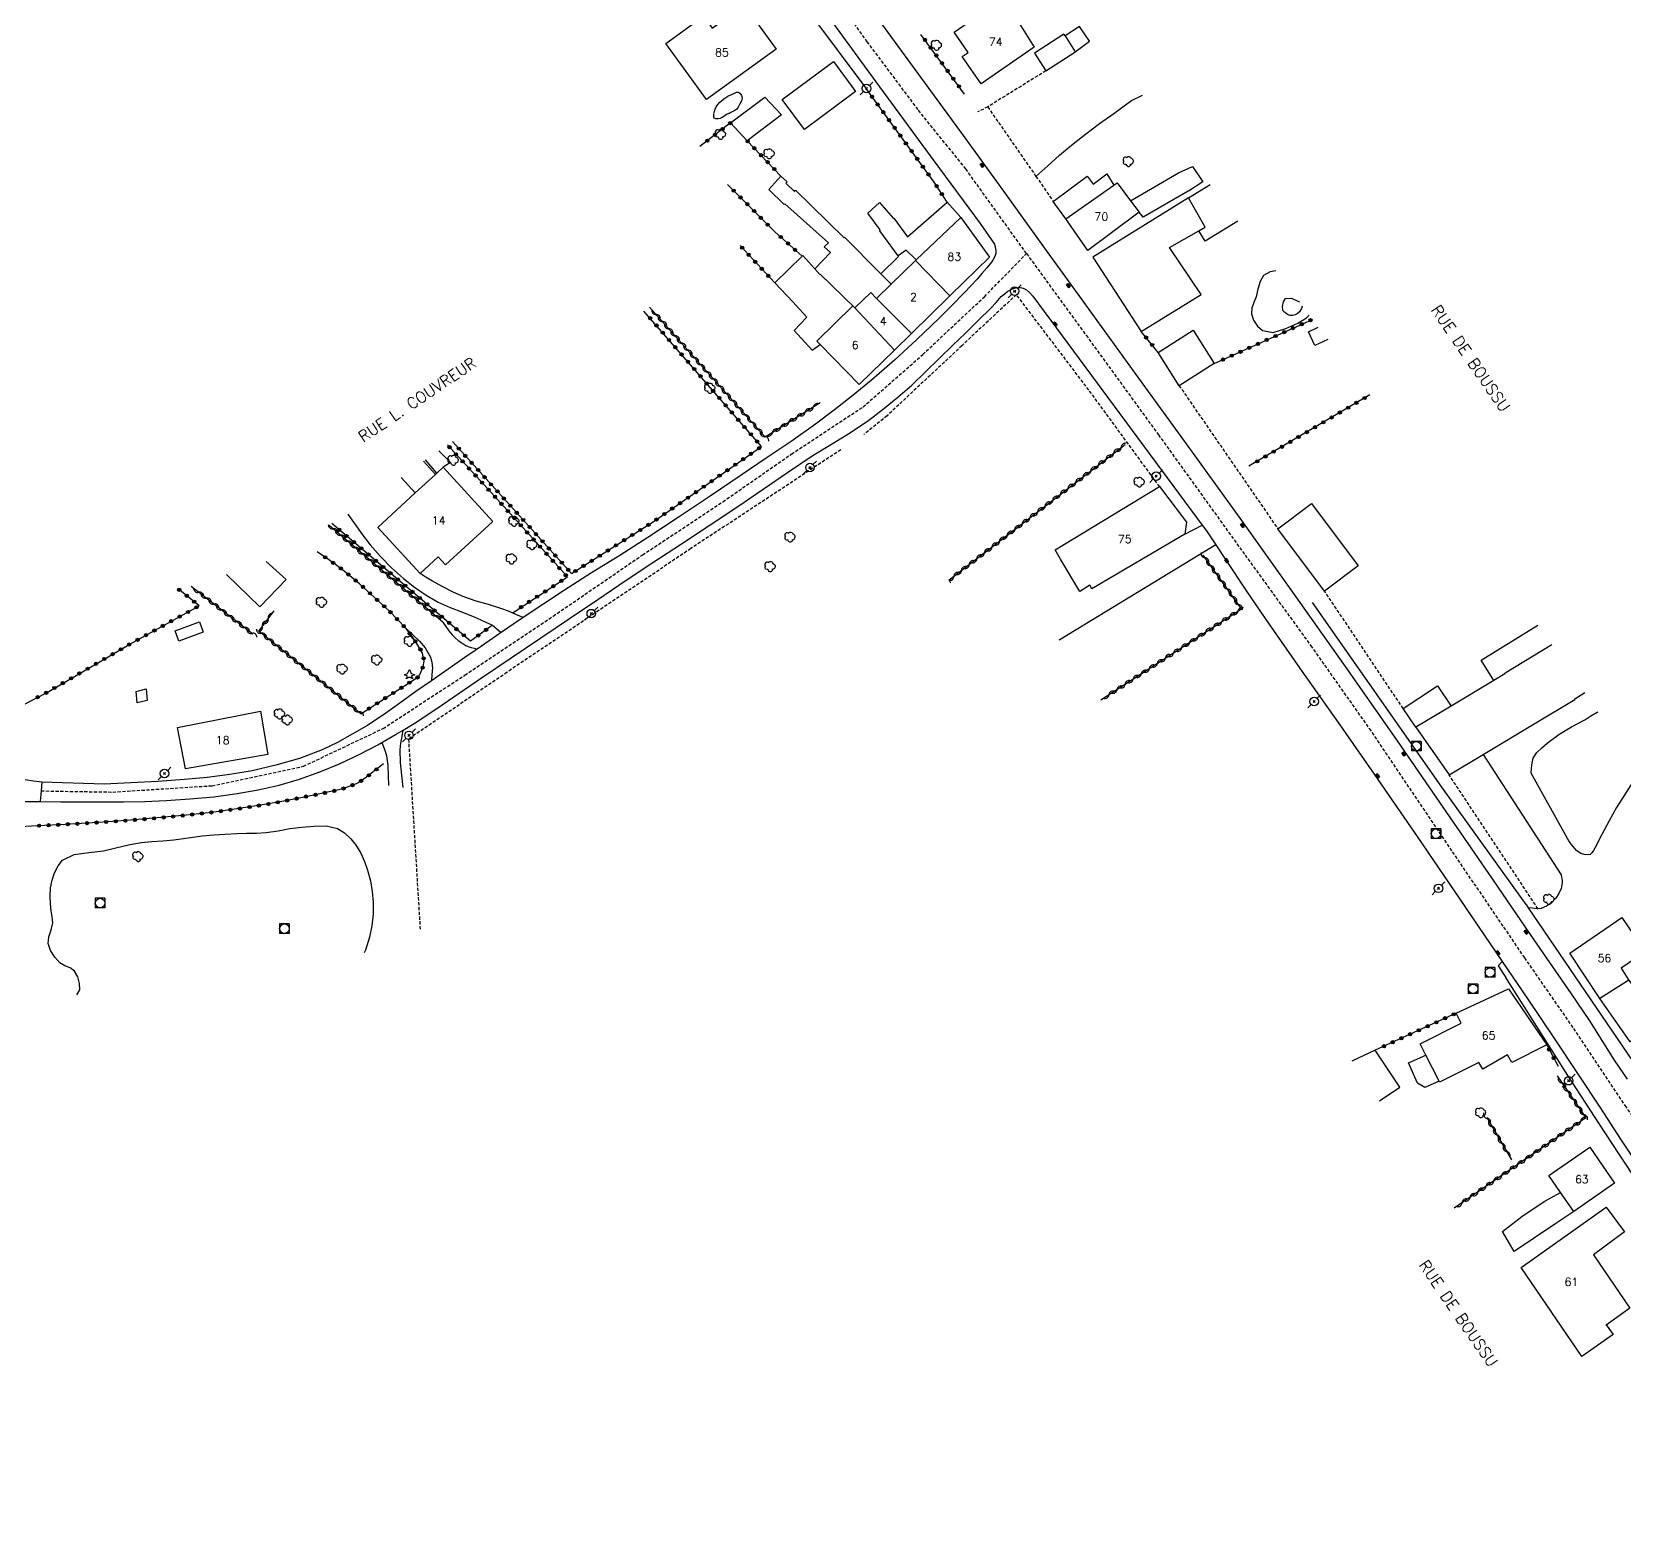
# Model space of a CAD drawing. Header units: millimetres. Extents: x 108000 to 109000, y 127000 to 127777.
# Drawn here: x 108333.3 to 108582, y 127402 to 127633 of the extents above; entities that cross this region are included whole.
import ezdxf
from ezdxf.enums import TextEntityAlignment as Align

# ---------------------------------------------------------------- set-up
doc = ezdxf.new("R2010")
doc.units = ezdxf.units.MM
doc.linetypes.add('DASHED', pattern=[0.75, 0.5, -0.25])
doc.layers.get('0').update_dxf_attribs({"linetype": 'CONTINUOUS'})
for name, color, linetype in [('W0001', 6, 'DASHED'), ('W0008', 7, 'CONTINUOUS'), ('W0014', 7, 'CONTINUOUS'), ('W0017', 7, 'CONTINUOUS'), ('W0071', 7, 'CONTINUOUS'), ('W0101', 7, 'CONTINUOUS'), ('W0104', 1, 'CONTINUOUS'), ('W0112', 1, 'DASHED'), ('W0211', 2, 'CONTINUOUS'), ('W0214', 2, 'CONTINUOUS'), ('W0300', 7, 'CONTINUOUS'), ('W0303', 7, 'CONTINUOUS'), ('W0310', 3, 'CONTINUOUS'), ('W0323', 7, 'CONTINUOUS'), ('W0401', 7, 'CONTINUOUS'), ('W0420', 7, 'CONTINUOUS'), ('W0473', 7, 'CONTINUOUS'), ('W0515', 5, 'CONTINUOUS'), ('W0989', 7, 'CONTINUOUS'), ('W0991', 7, 'CONTINUOUS'), ('W1102', 7, 'CONTINUOUS')]:
    doc.layers.add(name, color=color, linetype=linetype)
doc.styles.get("Standard").update_dxf_attribs({"font": 'romans.shx', "width": 0.85})

# ---------------------------------------------------------------- blocks, each defined once
blk = doc.blocks.new('T300')
for p, q in [((-0.8, 0.51), (-0.86, 0.34)), ((-0.86, 0.34), (-0.86, 0.17)), ((-0.86, 0.17), (-0.74, 0.06)), ((-0.69, 0.63), (-0.8, 0.51)), ((-0.8, -0.06), (-0.74, 0.06)), ((-0.74, 0.06), (-0.69, 0.11)), ((-0.57, 0.69), (-0.69, 0.63)), ((-0.46, 0.69), (-0.57, 0.69)), ((-0.29, 0.63), (-0.46, 0.69)), ((-0.29, 0.63), (-0.17, 0.74)), ((-0.23, 0.57), (-0.29, 0.63)), ((-0.17, 0.74), (-0.06, 0.8)), ((-0.06, 0.8), (0.06, 0.8)), ((0.06, 0.8), (0.23, 0.74)), ((0.23, 0.74), (0.34, 0.63)), ((0.34, 0.63), (0.4, 0.51)), ((0.46, 0.46), (0.34, 0.46)), ((0.4, 0.51), (0.4, 0.46)), ((0.57, 0.4), (0.46, 0.46)), ((0.57, 0.4), (0.69, 0.29)), ((0.69, 0.29), (0.74, 0.17)), ((0.74, 0.06), (0.69, -0.17)), ((0.74, 0.17), (0.74, 0.06)), ((-0.8, -0.17), (-0.8, -0.06)), ((-0.8, -0.23), (-0.8, -0.17)), ((-0.74, -0.34), (-0.8, -0.23)), ((-0.69, -0.4), (-0.74, -0.34)), ((-0.51, -0.46), (-0.69, -0.4)), ((-0.4, -0.46), (-0.51, -0.46)), ((-0.4, -0.46), (-0.34, -0.46)), ((-0.34, -0.46), (-0.34, -0.4)), ((-0.34, -0.51), (-0.34, -0.46)), ((-0.29, -0.63), (-0.34, -0.51)), ((-0.17, -0.74), (-0.29, -0.63)), ((-0.06, -0.8), (-0.17, -0.74)), ((0.06, -0.8), (-0.06, -0.8)), ((0.17, -0.74), (0.06, -0.8)), ((0.23, -0.69), (0.17, -0.74)), ((0.29, -0.46), (0.23, -0.46)), ((0.29, -0.63), (0.23, -0.69)), ((0.46, -0.4), (0.29, -0.46)), ((0.34, -0.51), (0.29, -0.63)), ((0.34, -0.51), (0.34, -0.46)), ((0.57, -0.34), (0.46, -0.4)), ((0.63, -0.29), (0.57, -0.34)), ((0.69, -0.17), (0.63, -0.29))]:
    blk.add_line(p, q)
blk = doc.blocks.new('T473')
for p, q in [((-0.166667, 0.166667), (0.166667, -0.166667)), ((-0.166667, -0.166667), (0.166667, 0.166667)), ((0.500001, 0.500001), (1.000002, 1.000002)), ((-1.000002, -1.000002), (-0.500001, -0.500001))]:
    blk.add_line(p, q)
blk.add_ellipse((0, 0), major_axis=(0.471405, 0.471405), ratio=1, start_param=5.4977871438, end_param=11.780972451)
blk = doc.blocks.new('T303')
for p, q in [((-0.77, 0), (-0.28, 0.21)), ((-0.28, -0.21), (-0.77, 0)), ((-0.28, 0.21), (0, 0.83)), ((0, 0.83), (0.28, 0.21)), ((0.28, 0.21), (0.83, 0)), ((0.83, 0), (0.28, -0.21)), ((-0.49, -0.63), (-0.28, -0.21)), ((0, -0.35), (-0.49, -0.63)), ((0.56, -0.63), (0, -0.35)), ((0.28, -0.21), (0.56, -0.63))]:
    blk.add_line(p, q)
blk = doc.blocks.new('T420')
for p, q in [((0.75, 0.75), (-0.75, 0.75)), ((-0.75, 0.75), (-0.75, -0.75)), ((0.75, 0.75), (0.75, -0.75)), ((0.75, -0.75), (-0.75, -0.75))]:
    blk.add_line(p, q)
blk.add_ellipse((0, 0), major_axis=(-0.53, 0.53), ratio=1, start_param=3.926991, end_param=10.210176)
blk = doc.blocks.new('T401')
for p, q in [((-0.3, 0.3), (0, 0.3)), ((-0.3, -0.25), (-0.3, 0.3)), ((-0.3, 0.15), (0, 0.15)), ((-0.3, 0), (0, 0)), ((0, 0.3), (0, -0.25)), ((-0.3, -0.15), (0, -0.15)), ((-0.3, -0.25), (-0.3, -0.3)), ((-0.3, -0.3), (0, -0.3)), ((0, -0.3), (0, -0.25))]:
    blk.add_line(p, q)
blk = doc.blocks.new('t323o')
at = {"color": 0, "linetype": 'Continuous'}
for radius in [0.25, 0.15]:
    blk.add_circle((0, 0), radius, dxfattribs=at)
blk = doc.blocks.new('t310o')
at = {"color": 0, "linetype": 'Continuous'}
for centre, start, end in [((-0.5, 0.38), 216.8699, 323.1304), ((0.5, -0.37), 36.8699, 143.1303)]:
    blk.add_arc(centre, 0.625, start, end, dxfattribs=at)

msp = doc.modelspace()

# ---------------------------------------------------------------- linework, layer by layer
at = {"layer": 'W0001'}
for points in [[(108488.68, 127598.42), (108479.19, 127611.64), (108471.74, 127620.91), (108463.82, 127631.49), (108452.95, 127646.61), (108441.69, 127662.6), (108432.7, 127675)], [(108334.76, 127514.49), (108345.96, 127514.31), (108361.46, 127515.3), (108375.74, 127518.34), (108388.17, 127524.23), (108400.96, 127532.58), (108414.77, 127541.8), (108428.69, 127551.34), (108441.27, 127559.66), (108451.97, 127567.11), (108463.15, 127574.46), (108472.49, 127582.65), (108482.1, 127591.67), (108488.68, 127598.42)], [(108488.68, 127598.42), (108498, 127585.65), (108509.29, 127570.12), (108522.83, 127551.32), (108533.09, 127537.17), (108542.22, 127524.22), (108555.2, 127504.96), (108566.45, 127488.43), (108574.12, 127477.38), (108582.16, 127465.34), (108599.86, 127439.79), (108616.29, 127417.35), (108629.98, 127401.99)]]:
    msp.add_lwpolyline(points, dxfattribs=at)
at = {"layer": 'W0008'}
for points in [[(108483.24, 127597.05), (108482.48, 127596.18), (108481.73, 127595.3), (108480.96, 127594.44), (108479.01, 127592.35), (108477.01, 127590.3), (108474.98, 127588.29), (108471.56, 127584.99), (108468.05, 127581.77), (108464.47, 127578.65), (108461.61, 127576.3), (108458.69, 127574.01), (108455.74, 127571.78), (108451.91, 127569.07), (108448.01, 127566.45), (108444.12, 127563.83)], [(108417.46, 127541.5), (108421.74, 127544.39), (108426.02, 127547.28), (108430.31, 127550.15), (108434.78, 127553.1), (108439.26, 127556.04), (108443.73, 127558.99), (108447.55, 127561.6), (108451.37, 127564.23), (108455.23, 127566.81), (108458.2, 127568.65), (108461.18, 127570.45), (108464.08, 127572.39), (108466.36, 127574.16), (108468.57, 127576.01), (108470.79, 127577.87), (108472.92, 127579.94), (108475.05, 127582.01), (108477.17, 127584.09), (108479.16, 127586.01), (108481.14, 127587.94), (108483.1, 127589.88), (108483.93, 127590.8), (108484.75, 127591.73), (108485.7, 127592.49), (108486.1, 127592.72), (108486.52, 127592.93), (108486.95, 127593.07), (108487.35, 127593.12), (108487.76, 127593.1), (108488.14, 127593.03), (108488.7, 127592.73), (108489.19, 127592.26), (108489.68, 127591.79)], [(108489.68, 127591.79), (108516.13, 127556.01), (108516.79, 127555.12)], [(108444.12, 127563.83), (108439.27, 127560.55), (108434.42, 127557.28), (108429.54, 127554.06), (108425.15, 127551.28), (108420.73, 127548.54), (108416.34, 127545.76), (108410.06, 127541.58), (108408.6, 127540.61), (108406.62, 127539.24), (108402.86, 127536.63), (108400.96, 127535.32), (108395.73, 127531.7), (108393.31, 127530.03)], [(108516.79, 127555.12), (108518.25, 127552.93), (108519.87, 127550.49), (108522.96, 127545.86), (108526.07, 127541.24), (108531.68, 127533.17), (108537.36, 127525.15), (108543.01, 127517.11), (108549.7, 127507.37), (108556.35, 127497.6), (108563, 127487.83)], [(108334.62, 127512.81), (108337.86, 127512.79), (108341.09, 127512.76), (108344.32, 127512.76), (108347.64, 127512.79), (108350.96, 127512.85), (108354.28, 127512.99), (108358, 127513.23), (108361.72, 127513.56), (108365.41, 127514.07), (108368.68, 127514.67), (108371.93, 127515.41), (108375.12, 127516.32), (108378.28, 127517.45), (108381.38, 127518.74), (108384.42, 127520.17), (108387.34, 127521.69), (108387.96, 127522.04), (108390.21, 127523.33), (108391.32, 127524), (108393.04, 127525.04), (108396.58, 127527.34), (108400.05, 127529.75), (108403.53, 127532.16), (108408.17, 127535.28), (108412.82, 127538.39), (108417.46, 127541.5)], [(108393.31, 127530.03), (108390.78, 127528.21), (108388.24, 127526.38), (108385.64, 127524.67), (108383.37, 127523.33), (108381.04, 127522.06), (108378.67, 127520.93), (108375.11, 127519.57), (108371.45, 127518.5), (108367.73, 127517.64), (108364.23, 127517.03), (108360.7, 127516.6), (108357.15, 127516.25), (108352.97, 127515.94), (108348.79, 127515.74), (108344.6, 127515.54), (108334.86, 127515.86)], [(108334.86, 127515.86), (108334.76, 127514.49), (108334.62, 127512.81)]]:
    msp.add_lwpolyline(points, dxfattribs=at)
at = {"layer": 'W0014'}
for points in [[(108429.04, 127675), (108431.81, 127671.15), (108439.44, 127660.52), (108447.1, 127649.91), (108456.12, 127637.56), (108465.17, 127625.24), (108474.23, 127612.92), (108481.45, 127603.1), (108483.7, 127599.89)], [(108567.98, 127491.21), (108560.88, 127501.58), (108553.79, 127511.96), (108546.65, 127522.3), (108538.51, 127533.93), (108530.31, 127545.53), (108522.06, 127557.09), (108513.96, 127568.34), (108505.81, 127579.55), (108497.67, 127590.77), (108491.4, 127599.47), (108485.13, 127608.18), (108478.84, 127616.87), (108471.2, 127627.34), (108463.54, 127637.8), (108455.9, 127648.26), (108449.16, 127657.55), (108442.44, 127666.85), (108436.54, 127675)], [(108443.29, 127651.58), (108446.14, 127647.62), (108463.73, 127624.05)], [(108483.7, 127599.89), (108483.79, 127599.4), (108483.89, 127598.9), (108483.9, 127598.42), (108483.75, 127597.96), (108483.49, 127597.51), (108483.24, 127597.05)], [(108566.71, 127496.75), (108553.8, 127514.7), (108533.34, 127543.94)], [(108566.71, 127496.75), (108567.07, 127496.22), (108591.53, 127460.32)], [(108582.57, 127469.45), (108580.54, 127472.45), (108578.62, 127475.52), (108576.67, 127478.58), (108573.81, 127482.81), (108570.89, 127487.01), (108567.98, 127491.21)], [(108563, 127487.83), (108562.37, 127487.19), (108563.55, 127485.32)], [(108563, 127487.83), (108566.97, 127481.96), (108570.93, 127476.09), (108574.87, 127470.21), (108578.24, 127465.09), (108581.59, 127459.96), (108584.96, 127454.84)], [(108595.27, 127436.35), (108592.66, 127440.4), (108590.04, 127444.44), (108587.42, 127448.48), (108584.34, 127453.13), (108581.25, 127457.76), (108578.18, 127462.41), (108573.26, 127470.02), (108568.41, 127477.67), (108563.55, 127485.32)]]:
    msp.add_lwpolyline(points, dxfattribs=at)
at = {"layer": 'W0017'}
for points in [[(108490.16, 127610.48), (108492, 127612.12), (108493.85, 127613.77), (108495.74, 127615.37), (108497.89, 127617.07), (108500.09, 127618.73), (108502.33, 127620.31), (108503.71, 127621.33), (108505.11, 127622.33), (108506.61, 127623.08), (108506.81, 127623.15)], [(108382.7, 127557.72), (108383.83, 127556.11), (108384.96, 127554.49), (108386.16, 127552.94), (108387.79, 127551.08), (108389.52, 127549.31), (108391.36, 127547.67), (108393.08, 127546.32), (108394.89, 127545.06), (108396.77, 127543.95), (108398.65, 127543.11), (108400.6, 127542.39), (108402.53, 127541.64), (108403.44, 127541.22), (108404.35, 127540.8), (108405.26, 127540.38), (108406.62, 127539.24)], [(108513.41, 127554.6), (108516.13, 127556.01)], [(108518.25, 127552.93), (108493.81, 127538.05)], [(108410.06, 127541.58), (108408.91, 127542.06), (108407.75, 127542.54), (108406.59, 127542.99), (108404.66, 127543.6), (108402.72, 127544.15), (108400.81, 127544.8), (108399.15, 127545.54), (108397.52, 127546.37), (108395.92, 127547.25), (108395.26, 127547.63), (108394.61, 127548.03), (108393.95, 127548.43)], [(108391.77, 127539.83), (108392.82, 127538.86), (108393.88, 127537.9), (108394.76, 127536.82), (108395.19, 127536.11), (108395.57, 127535.36), (108395.82, 127534.58), (108395.9, 127533.65), (108395.81, 127532.67), (108395.73, 127531.7)], [(108397.53, 127540.85), (108397.98, 127540.18), (108398.44, 127539.5), (108398.95, 127538.88), (108399.42, 127538.42), (108399.93, 127538), (108400.47, 127537.61), (108400.79, 127537.41), (108401.13, 127537.21), (108401.48, 127537.04), (108401.93, 127536.88), (108402.39, 127536.76), (108402.86, 127536.63)], [(108567.5, 127517.26), (108567.57, 127518.06), (108567.65, 127518.87), (108567.84, 127519.61), (108568.4, 127520.48), (108569.18, 127521.23), (108569.99, 127521.95), (108571.82, 127523.32), (108573.84, 127524.48), (108575.88, 127525.57), (108576.85, 127526.19), (108577.82, 127526.79), (108577.99, 127526.84)], [(108391.32, 127515.01), (108391.1, 127516.97), (108390.88, 127518.94), (108390.86, 127520.89), (108390.97, 127521.93), (108391.15, 127522.97), (108391.32, 127524)], [(108387.96, 127522.04), (108388.22, 127521.36), (108388.48, 127520.67), (108388.69, 127519.98), (108388.93, 127518.46), (108388.97, 127516.9), (108389.02, 127515.34)], [(108560.01, 127520.17), (108572.22, 127501.37)], [(108577.46, 127505.57), (108577.23, 127505.19), (108577, 127504.82), (108576.71, 127504.56), (108576.28, 127504.48), (108575.77, 127504.56), (108575.3, 127504.71), (108574.61, 127505.18), (108574.04, 127505.88), (108573.46, 127506.58), (108567.5, 127517.26)], [(108583.62, 127516.2), (108582.69, 127514.78), (108581.76, 127513.36), (108580.86, 127511.92), (108579.68, 127509.83), (108578.57, 127507.7), (108577.46, 127505.57)], [(108572.22, 127501.37), (108572.28, 127500.95), (108572.35, 127500.54), (108572.37, 127500.13), (108572.21, 127499.27), (108571.84, 127498.45), (108571.35, 127497.71), (108570.7, 127497.03), (108569.91, 127496.46), (108569.06, 127496.12), (108568.59, 127496.08), (108568.42, 127496.07), (108567.75, 127496.15), (108567.07, 127496.22)]]:
    msp.add_lwpolyline(points, dxfattribs=at)
at = {"layer": 'W0071'}
for points in [[(108334.86, 127515.86), (108333.55, 127516.03), (108332.25, 127516.2), (108331.45, 127516.28), (108330.94, 127516.34), (108327.95, 127516.49), (108324.95, 127516.47), (108321.96, 127516.33), (108318.42, 127516.04), (108314.89, 127515.58), (108311.41, 127514.9), (108308, 127513.96), (108304.63, 127512.81), (108302.32, 127511.91), (108301.32, 127511.52), (108300.36, 127511.12), (108299.63, 127510.8), (108297.95, 127510.05), (108296.27, 127509.3)], [(108330.77, 127512.83), (108334.62, 127512.81)]]:
    msp.add_lwpolyline(points, dxfattribs=at)
at = {"layer": 'W0101'}
for points in [[(108444.56, 127637.22), (108449.57, 127630.34), (108438.72, 127622.46), (108432.34, 127631.23), (108438.22, 127635.51), (108439.6, 127633.61)], [(108481.61, 127624.95), (108478.66, 127629.22), (108479.55, 127629.84), (108477.38, 127632.99), (108484.61, 127637.98), (108484.69, 127638.04), (108486.76, 127634.74), (108487.15, 127635.01), (108487.53, 127634.4), (108489.87, 127630.66)], [(108397.58, 127565.03), (108405.32, 127556.59), (108397.93, 127549.81), (108396.8, 127551.04), (108393.95, 127548.43), (108387.34, 127555.63), (108393.2, 127561.02), (108396.37, 127563.92), (108396.59, 127564.12)], [(108576.69, 127458.82), (108580.55, 127453.24), (108574.16, 127448.81), (108572.11, 127451.78), (108570.3, 127454.4)], [(108579.25, 127449.47), (108582.11, 127445.62), (108577.25, 127442.01), (108582.95, 127433.68), (108579.24, 127431.05), (108579.24, 127431.09), (108580.32, 127429.57), (108575.44, 127426.12), (108565.93, 127440.04)]]:
    msp.add_lwpolyline(points, close=True, dxfattribs=at)
for points in [[(108494.82, 127603.83), (108502.31, 127609.11), (108502.85, 127609.49), (108504.95, 127606.67), (108506.3, 127604.86), (108498.29, 127598.89)], [(108471.33, 127597.34), (108471.46, 127597.46), (108478.43, 127604.04)], [(108478.43, 127604.04), (108482.91, 127597.87), (108476.81, 127591.91), (108476.78, 127591.88), (108476.72, 127591.82)], [(108498.29, 127598.89), (108494.82, 127603.83)], [(108465.27, 127591.38), (108467.55, 127593.62), (108471.22, 127597.23), (108471.22, 127597.23), (108471.33, 127597.34)], [(108461.89, 127589.93), (108464.35, 127592.35), (108465.27, 127591.38)], [(108476.72, 127591.82), (108470.7, 127585.93)], [(108462.56, 127577.98), (108456.44, 127584.21), (108455.92, 127584.74), (108461.55, 127590.28), (108461.8, 127590.02), (108461.89, 127589.93)], [(108470.7, 127585.93), (108468.04, 127583.33)], [(108468.04, 127583.33), (108462.56, 127577.98)], [(108513.7, 127556.47), (108513.41, 127554.6), (108498.91, 127546.05), (108498.57, 127546.61), (108497, 127545.65), (108494.02, 127550.7), (108493.17, 127552.15), (108509.47, 127562.01)], [(108509.47, 127562.01), (108513.7, 127556.47)], [(108369.91, 127550.34), (108373.03, 127547.49), (108368.93, 127543.24), (108363.73, 127548.27)], [(108357.32, 127517.92), (108356.07, 127524.41), (108369.04, 127526.92), (108370.17, 127520.17)], [(108370.17, 127520.17), (108357.32, 127517.92)], [(108573.55, 127489.14), (108581.67, 127494.7), (108585.32, 127489.37), (108581.59, 127486.82), (108582.64, 127485.16), (108582.78, 127484.95), (108578.24, 127482.07)], [(108578.24, 127482.07), (108573.55, 127489.14)], [(108555.81, 127479.77), (108563.95, 127483.57)], [(108563.95, 127483.57), (108569.94, 127474.83)], [(108569.94, 127474.83), (108564.51, 127472.09), (108563.8, 127473.27), (108559.99, 127471), (108559.34, 127472.09), (108553.2, 127469), (108553.13, 127469.15), (108551.08, 127473.2), (108550.19, 127474.97), (108556.6, 127478.2), (108555.81, 127479.77)]]:
    msp.add_lwpolyline(points, dxfattribs=at)
at = {"layer": 'W0104'}
for points in [[(108496.25, 127629.89), (108498.51, 127631.58), (108496.97, 127633.91), (108494.7, 127632.41)], [(108494.7, 127632.41), (108494.53, 127632.68), (108489.93, 127629.72), (108491.71, 127626.96), (108496.25, 127629.89)], [(108494.7, 127632.41), (108496.3, 127629.93), (108496.25, 127629.89)], [(108504.95, 127606.67), (108512.42, 127611.05), (108514.64, 127612.03), (108516.22, 127609.64), (108513.98, 127608.16), (108513.96, 127608.19), (108506.93, 127604.1), (108506.3, 127604.86)], [(108455.62, 127596.05), (108458.07, 127598.56), (108457.08, 127599.45), (108457.74, 127600.12), (108450.93, 127606.2), (108450.81, 127606.08), (108448.43, 127608.41), (108450.32, 127610.53), (108451.28, 127609.6), (108451.11, 127609.43), (108452.45, 127608.12), (108452.62, 127608.32), (108460.22, 127600.88), (108460.23, 127601), (108465.76, 127595.42), (108465.93, 127595.25), (108467.55, 127593.62)], [(108494.82, 127603.83), (108492.87, 127606.57), (108498.15, 127610.53), (108499.1, 127609.26), (108501.22, 127610.85), (108502.31, 127609.11)], [(108513.99, 127607.13), (108517.39, 127609.19)], [(108468.65, 127598.05), (108465.79, 127601.99), (108465.81, 127602.1), (108463.89, 127604.73), (108465.74, 127606.37), (108467.93, 127603.9), (108467.95, 127603.97), (108470.12, 127601.01), (108476.28, 127606.47), (108478.43, 127604.04)], [(108521.71, 127603.49), (108516.59, 127600.38), (108515.6, 127601.99)], [(108471.46, 127597.46), (108469.9, 127598.97), (108468.65, 127598.05)], [(108455.62, 127596.05), (108453.77, 127598.11), (108453.65, 127598), (108449.37, 127593.83), (108452.21, 127590.88), (108454.38, 127588.46), (108452.4, 127586.41), (108455.18, 127583.31), (108456.44, 127584.21)], [(108461.8, 127590.02), (108456.45, 127595.19), (108456.42, 127595.16), (108455.62, 127596.05)], [(108465.93, 127595.25), (108468.71, 127597.97), (108468.65, 127598.05)], [(108535.73, 127584.99), (108533.74, 127584.05), (108532.72, 127586.2), (108534.26, 127586.93)], [(108396.59, 127564.12), (108394.8, 127566.2)], [(108396.89, 127567.62), (108398.72, 127565.76), (108397.58, 127565.03)], [(108396.37, 127563.92), (108394.47, 127565.97)], [(108393.2, 127561.02), (108391.03, 127563.43)], [(108561.66, 127531.74), (108559.7, 127534.92), (108568.58, 127540.4)], [(108570.72, 127537.32), (108563.48, 127532.86), (108563.39, 127532.81), (108563.38, 127532.77), (108561.66, 127531.74), (108555.01, 127527.74), (108549.48, 127524.43), (108554.71, 127516.99)], [(108549.48, 127524.43), (108547.53, 127527.34), (108552.88, 127530.92), (108555.01, 127527.74)], [(108554.71, 127516.99), (108560.01, 127520.17), (108567.98, 127524.95), (108574.33, 127528.76), (108574.36, 127528.88), (108575.91, 127529.84)], [(108582.78, 127484.95), (108587.37, 127478.4), (108582.97, 127475.32), (108578.24, 127482.07)], [(108543.82, 127466.1), (108547.01, 127468.23), (108543.16, 127473.98), (108539.52, 127472.28)], [(108553.13, 127469.15), (108550.92, 127468.18), (108549.77, 127468.83), (108548.38, 127472.01), (108551.08, 127473.2)], [(108574.16, 127448.81), (108571.37, 127446.93), (108564.86, 127442.54), (108563.03, 127445.65), (108566.05, 127448.01), (108569.56, 127450.38), (108572.11, 127451.78)]]:
    msp.add_lwpolyline(points, dxfattribs=at)
for points in [[(108458.52, 127628.41), (108462, 127623.71), (108453.99, 127617.79), (108450.51, 127622.49)], [(108450.42, 127620.07), (108445.06, 127616.04), (108442.47, 127618.83), (108447.83, 127622.87)], [(108506.62, 127586.25), (108515.95, 127592.03), (108511.01, 127599.37), (108515.6, 127601.99), (108516.6, 127602.56), (108513.99, 127607.13), (108499.07, 127597.88)], [(108512.53, 127577.78), (108509.25, 127582.96), (108514.71, 127586.43), (108518, 127581.24)], [(108535.23, 127545.71), (108527.94, 127555.44), (108533.18, 127559.37), (108540.47, 127549.63)], [(108359.48, 127540.88), (108360.06, 127539.3), (108356.29, 127537.9), (108355.7, 127539.47)], [(108349.59, 127530.02), (108351.15, 127530.41), (108351.32, 127528.63), (108349.77, 127528.24)]]:
    msp.add_lwpolyline(points, close=True, dxfattribs=at)
at = {"layer": 'W0112'}
for points in [[(108491.71, 127626.96), (108482.62, 127621.33)], [(108482.62, 127621.33), (108481.04, 127620.55)], [(108482.62, 127621.33), (108490.16, 127610.48), (108492.87, 127606.57)], [(108509.47, 127562.01), (108498.43, 127577.1), (108487.1, 127592.01), (108478.59, 127584.03), (108466.91, 127573.09), (108463.26, 127570.16)], [(108512.53, 127577.78), (108527.94, 127555.44)], [(108459.7, 127567.78), (108436.26, 127552.34), (108407.54, 127533.01), (108392.15, 127522.57), (108393.98, 127492.79)], [(108547.53, 127527.34), (108535.23, 127545.71)], [(108568.59, 127496.08), (108554.71, 127516.99)]]:
    msp.add_lwpolyline(points, dxfattribs=at)
at = {"layer": 'W0211'}
msp.add_lwpolyline([(108531.77, 127590.22), (108531.65, 127589.82), (108531.35, 127589.34), (108530.97, 127588.98), (108530.63, 127588.84), (108530.24, 127588.76), (108529.86, 127588.77), (108529.43, 127588.92), (108529.02, 127589.2), (108528.74, 127589.53), (108528.66, 127590.16), (108528.84, 127590.9), (108529.15, 127591.4), (108530.05, 127591.43), (108531.22, 127590.94), (108531.32, 127590.81)], dxfattribs=at)
at = {"layer": 'W0214'}
msp.add_lwpolyline([(108527.61, 127595.71), (108526.74, 127595.54), (108525.72, 127594.97), (108525.16, 127594.05), (108524.84, 127592.87), (108524.55, 127591.67), (108524.21, 127590.77), (108523.9, 127589.87), (108523.82, 127589.01), (108524.15, 127588.01), (108524.79, 127587.07), (108525.54, 127586.38), (108527.2, 127586.11), (108529.21, 127586.7), (108531.09, 127587.56), (108532.4, 127588.4), (108532.86, 127588.79)], dxfattribs=at)
at = {"layer": 'W0310'}
for points in [[(108456.48, 127575.1), (108447.85, 127569.76), (108429.82, 127590.05)], [(108476.89, 127546.92), (108476.63, 127547.44), (108504.1, 127568.62)], [(108397.53, 127540.85), (108379.76, 127555.96)], [(108500.32, 127528.69), (108522.28, 127542.92), (108516.27, 127551.32)], [(108367.86, 127538.97), (108358.19, 127546.43)], [(108384.73, 127526.55), (108368.76, 127539.46), (108371.15, 127542.6)], [(108571.56, 127469.99), (108576.04, 127463.45), (108555.49, 127449.31)], [(108560.57, 127463.46), (108564.42, 127456.88)]]:
    msp.add_lwpolyline(points, dxfattribs=at)
at = {"layer": 'W0323'}
for points in [[(108479.02, 127623.32), (108472.19, 127632.66)], [(108474.27, 127609.57), (108463.73, 127624.05)], [(108442.47, 127618.83), (108437.65, 127615.14)], [(108450.32, 127610.53), (108445.06, 127616.04)], [(108449.31, 127601.88), (108441.96, 127609.23)], [(108476.28, 127606.47), (108474.27, 127609.57)], [(108453.65, 127598), (108449.31, 127601.88)], [(108443.96, 127599.67), (108449.37, 127593.83)], [(108399, 127569.06), (108417.62, 127548.44), (108430.51, 127556.61), (108447.28, 127568.27), (108428.93, 127589.44)], [(108509.25, 127582.96), (108506.62, 127586.25)], [(108518, 127581.24), (108533.35, 127588.13)], [(108542.3, 127576.33), (108523.43, 127565.19)], [(108408.48, 127542.38), (108416.97, 127547.9), (108405.57, 127560.54), (108398.23, 127568.53)], [(108401.85, 127537.89), (108380.19, 127556.25)], [(108389.14, 127542.61), (108386.83, 127544.72), (108384.52, 127546.83), (108382.12, 127548.83), (108380.73, 127549.85), (108379.32, 127550.85), (108377.91, 127551.84)], [(108317.83, 127538.49), (108323.07, 127523.4), (108328.41, 127526.1), (108335.58, 127529.83), (108348.62, 127537.41), (108359.46, 127543.41), (108356.19, 127546.03)], [(108393.79, 127532.35), (108394.11, 127533.14), (108394.44, 127533.94), (108394.61, 127534.73), (108394.34, 127536), (108393.63, 127537.24), (108392.84, 127538.43), (108391.77, 127539.83), (108391.72, 127539.89), (108390.43, 127541.25), (108389.14, 127542.61)], [(108405.26, 127540.38), (108401.85, 127537.89)], [(108384.73, 127526.55), (108393.79, 127532.35)], [(108388.22, 127518.71), (108386.91, 127517.66), (108385.6, 127516.62), (108384.23, 127515.72), (108381.73, 127514.75), (108379.05, 127514.17), (108376.35, 127513.64), (108372.7, 127512.88), (108369.03, 127512.24), (108365.35, 127511.67), (108361.4, 127511.14), (108357.44, 127510.7), (108353.48, 127510.31), (108349.35, 127509.95), (108345.22, 127509.66), (108341.09, 127509.39), (108337.61, 127509.21), (108334.13, 127509.04), (108330.65, 127508.82)], [(108555.81, 127479.77), (108543.16, 127473.98)], [(108569.94, 127474.83), (108571.74, 127471.47)]]:
    msp.add_lwpolyline(points, dxfattribs=at)
at = {"layer": 'W0515'}
msp.add_lwpolyline([(108442.49, 127620.45), (108442.22, 127620.31), (108441.95, 127620.17), (108441.69, 127620.03), (108441.41, 127619.85), (108441.14, 127619.67), (108440.85, 127619.54), (108440.51, 127619.47), (108440.16, 127619.45), (108439.92, 127619.55), (108439.86, 127619.73), (108439.85, 127619.97), (108439.87, 127620.21), (108439.93, 127620.6), (108440.04, 127620.98), (108440.21, 127621.33), (108440.45, 127621.69), (108440.75, 127622.01), (108441.07, 127622.31), (108441.54, 127622.67), (108442.05, 127622.98), (108442.59, 127623.24), (108442.98, 127623.44), (108443.37, 127623.61), (108443.71, 127623.62), (108443.96, 127623.41), (108444.17, 127623.09), (108444.27, 127622.76), (108444.22, 127622.41), (108444.04, 127622.06), (108443.86, 127621.72), (108443.77, 127621.51), (108443.67, 127621.3), (108443.55, 127621.11), (108443.43, 127620.99), (108443.28, 127620.88), (108443.14, 127620.79), (108442.93, 127620.66), (108442.71, 127620.56)], close=True, dxfattribs=at)
for points in [[(108336.57, 127493.87), (108336.51, 127494.84), (108336.34, 127495.81), (108336.22, 127496.78), (108336.19, 127498.06), (108336.24, 127499.34), (108336.47, 127500.57), (108336.88, 127501.69), (108337.44, 127502.77), (108338.13, 127503.66), (108339.94, 127504.57), (108342.23, 127504.85), (108344.52, 127505.13), (108346.46, 127505.6), (108348.41, 127506.06), (108350.37, 127506.42), (108352.08, 127506.6), (108353.8, 127506.71), (108355.52, 127506.85), (108356.99, 127507.05), (108358.46, 127507.27), (108359.93, 127507.46), (108361.73, 127507.62), (108363.53, 127507.73), (108365.33, 127507.82), (108366.87, 127507.87), (108368.41, 127507.91), (108369.94, 127508), (108371.79, 127508.26), (108373.63, 127508.6), (108375.48, 127508.82), (108377.39, 127508.98), (108379.31, 127509.03), (108381.04, 127508.62), (108382.13, 127507.92), (108383.13, 127506.99), (108383.99, 127505.95), (108384.71, 127504.75), (108385.28, 127503.44), (108385.74, 127502.09), (108386.19, 127500.46), (108386.49, 127498.79), (108386.64, 127497.1), (108386.63, 127495.26), (108386.43, 127493.42), (108386.04, 127491.63), (108385.41, 127489.63), (108385.22, 127489.21)], [(108340.33, 127482.63), (108340.8, 127483.43), (108340.78, 127484.41), (108340.48, 127485.46), (108339.97, 127486.34), (108339.29, 127486.83), (108338.46, 127487.19), (108337.71, 127487.64), (108336.9, 127488.52), (108336.24, 127489.57), (108335.88, 127490.65), (108335.98, 127491.7), (108336.34, 127492.78), (108336.57, 127493.87)]]:
    msp.add_lwpolyline(points, dxfattribs=at)
at = {"layer": 'W1102'}
for points in [[(108476.72, 127591.82), (108471.33, 127597.34)], [(108465.27, 127591.38), (108470.7, 127585.93)], [(108468.04, 127583.33), (108461.8, 127590.02)]]:
    msp.add_lwpolyline(points, dxfattribs=at)

# ---------------------------------------------------------------- block references
at = {"layer": 'W0300'}
for p in [(108474.64, 127630.94), (108440.91, 127617.05), (108448.52, 127614), (108504.62, 127612.79), (108439.25, 127577.36), (108399.17, 127566.13), (108506.33, 127562.71), (108408.65, 127556.59), (108411.47, 127552.92), (108451.78, 127554.12), (108408.27, 127550.72), (108448.67, 127549.52), (108378.6, 127543.94), (108392.33, 127537.85), (108381.82, 127533.51), (108387.22, 127534.92), (108372.04, 127526.49), (108373.24, 127525.55), (108349.92, 127504.23), (108570.31, 127497.54), (108559.66, 127464.2)]:
    msp.add_blockref('T300', p, dxfattribs=at)
at = {"layer": 'W0303'}
msp.add_blockref('T303', (108392.29, 127532.6), dxfattribs=at)
at = {"layer": 'W0310'}
for p, rotation in [((108430.82, 127588.92), 131.6145900175613), ((108431.81, 127587.8), 131.6145900175613), ((108432.81, 127586.68), 131.6145900175613), ((108433.81, 127585.56), 131.6145900175613), ((108434.8, 127584.44), 131.6145900175613), ((108435.8, 127583.32), 131.6145900175613), ((108436.79, 127582.2), 131.6145900175613), ((108437.79, 127581.07), 131.6145900175613), ((108438.79, 127579.95), 131.6145900175613), ((108439.78, 127578.83), 131.6145900175613), ((108440.78, 127577.71), 131.6145900175613), ((108441.78, 127576.59), 131.6145900175613), ((108442.77, 127575.47), 131.6145900175613), ((108443.77, 127574.35), 131.6145900175613), ((108444.76, 127573.22), 131.6145900175613), ((108454.1, 127573.63), 211.7482896368634), ((108455.38, 127574.42), 211.7482896368634), ((108445.76, 127572.1), 131.6145900175613), ((108446.76, 127570.98), 131.6145900175613), ((108449, 127570.47), 211.7482896368634), ((108450.28, 127571.26), 211.7482896368634), ((108451.55, 127572.05), 211.7482896368634), ((108452.83, 127572.84), 211.7482896368634), ((108447.75, 127569.86), 131.6145900175613), ((108503.49, 127568.15), 37.6333468778942), ((108499.92, 127565.4), 37.6333468778942), ((108501.11, 127566.32), 37.6333468778942), ((108502.3, 127567.23), 37.6333468778942), ((108497.55, 127563.57), 37.6333468778942), ((108498.74, 127564.49), 37.6333468778942), ((108493.98, 127560.82), 37.6333468778942), ((108495.17, 127561.74), 37.6333468778942), ((108496.36, 127562.65), 37.6333468778942), ((108490.42, 127558.07), 37.6333468778942), ((108491.61, 127558.99), 37.6333468778942), ((108492.8, 127559.91), 37.6333468778942), ((108380.39, 127555.43), 139.6204271381562), ((108488.05, 127556.24), 37.6333468778942), ((108489.23, 127557.16), 37.6333468778942), ((108381.53, 127554.46), 139.6204271381562), ((108382.67, 127553.48), 139.6204271381562), ((108484.48, 127553.49), 37.6333468778942), ((108485.67, 127554.41), 37.6333468778942), ((108486.86, 127555.33), 37.6333468778942), ((108383.82, 127552.51), 139.6204271381562), ((108384.96, 127551.54), 139.6204271381562), ((108386.1, 127550.57), 139.6204271381562), ((108480.92, 127550.75), 37.6333468778942), ((108482.11, 127551.66), 37.6333468778942), ((108483.29, 127552.58), 37.6333468778942), ((108516.56, 127550.91), 125.620914279216), ((108387.24, 127549.6), 139.6204271381562), ((108388.39, 127548.63), 139.6204271381562), ((108477.35, 127548), 37.6333468778942), ((108478.54, 127548.92), 37.6333468778942), ((108479.73, 127549.83), 37.6333468778942), ((108517.43, 127549.69), 125.620914279216), ((108518.31, 127548.47), 125.620914279216), ((108359.38, 127545.51), 142.3589750730941), ((108389.53, 127547.65), 139.6204271381562), ((108390.67, 127546.68), 139.6204271381562), ((108391.81, 127545.71), 139.6204271381562), ((108519.18, 127547.25), 125.620914279216), ((108520.05, 127546.03), 125.620914279216), ((108360.57, 127544.6), 142.3589750730941), ((108361.75, 127543.68), 142.3589750730941), ((108392.96, 127544.74), 139.6204271381562), ((108394.1, 127543.77), 139.6204271381562), ((108520.93, 127544.82), 125.620914279216), ((108521.8, 127543.6), 125.620914279216), ((108362.94, 127542.77), 142.3589750730941), ((108364.13, 127541.85), 142.3589750730941), ((108365.32, 127540.93), 142.3589750730941), ((108370.24, 127541.41), 52.69165243387944), ((108395.24, 127542.79), 139.6204271381562), ((108396.39, 127541.82), 139.6204271381562), ((108519.2, 127540.93), 32.94312551353903), ((108520.46, 127541.74), 32.94312551353903), ((108521.72, 127542.56), 32.94312551353903), ((108366.51, 127540.02), 142.3589750730941), ((108367.69, 127539.1), 142.3589750730941), ((108369.19, 127539.11), 141.042060416625), ((108369.34, 127540.22), 52.69165243387944), ((108370.36, 127538.17), 141.042060416625), ((108515.42, 127538.48), 32.94312551353903), ((108516.68, 127539.3), 32.94312551353903), ((108517.94, 127540.11), 32.94312551353903), ((108371.53, 127537.23), 141.042060416625), ((108372.69, 127536.29), 141.042060416625), ((108511.65, 127536.03), 32.94312551353903), ((108512.91, 127536.85), 32.94312551353903), ((108514.16, 127537.66), 32.94312551353903), ((108373.86, 127535.34), 141.042060416625), ((108375.02, 127534.4), 141.042060416625), ((108376.19, 127533.46), 141.042060416625), ((108507.87, 127533.59), 32.94312551353903), ((108509.13, 127534.4), 32.94312551353903), ((108510.39, 127535.22), 32.94312551353903), ((108377.36, 127532.51), 141.042060416625), ((108378.52, 127531.57), 141.042060416625), ((108379.69, 127530.63), 141.042060416625), ((108504.09, 127531.14), 32.94312551353903), ((108505.35, 127531.95), 32.94312551353903), ((108506.61, 127532.77), 32.94312551353903), ((108380.86, 127529.68), 141.042060416625), ((108382.02, 127528.74), 141.042060416625), ((108501.58, 127529.51), 32.94312551353903), ((108502.83, 127530.32), 32.94312551353903), ((108383.19, 127527.8), 141.042060416625), ((108384.36, 127526.85), 141.042060416625), ((108572.34, 127468.86), 304.3976095794442), ((108573.18, 127467.62), 304.3976095794442), ((108574.03, 127466.38), 304.3976095794442), ((108560.63, 127463.35), 300.3835985753126), ((108574.88, 127465.14), 304.3976095794442), ((108575.73, 127463.91), 304.3976095794442), ((108561.39, 127462.06), 300.3835985753126), ((108562.15, 127460.77), 300.3835985753126), ((108572.79, 127461.21), 214.5292344342354), ((108574.03, 127462.06), 214.5292344342354), ((108575.26, 127462.91), 214.5292344342354), ((108562.9, 127459.47), 300.3835985753126), ((108569.09, 127458.66), 214.5292344342354), ((108570.32, 127459.51), 214.5292344342354), ((108571.56, 127460.36), 214.5292344342354), ((108563.66, 127458.18), 300.3835985753126), ((108565.38, 127456.11), 214.5292344342354), ((108566.61, 127456.96), 214.5292344342354), ((108567.85, 127457.81), 214.5292344342354), ((108561.67, 127453.56), 214.5292344342354), ((108562.91, 127454.41), 214.5292344342354), ((108564.14, 127455.26), 214.5292344342354), ((108557.96, 127451.01), 214.5292344342354), ((108559.2, 127451.86), 214.5292344342354), ((108560.44, 127452.71), 214.5292344342354), ((108556.73, 127450.16), 214.5292344342354)]:
    msp.add_blockref('t310o', p, dxfattribs=dict(at, rotation=rotation))
at = {"layer": 'W0323'}
for p, rotation in [((108472.82, 127631.79), 126.2035365053151), ((108473.71, 127630.58), 126.2035365053151), ((108474.6, 127629.37), 126.2035365053151), ((108475.48, 127628.16), 126.2035365053151), ((108476.37, 127626.95), 126.2035365053151), ((108477.25, 127625.74), 126.2035365053151), ((108478.14, 127624.53), 126.2035365053151), ((108464.56, 127622.91), 126.0356048614918), ((108465.44, 127621.7), 126.0356048614918), ((108442.41, 127618.79), 217.4136763030069), ((108466.33, 127620.49), 126.0356048614918), ((108467.21, 127619.27), 126.0356048614918), ((108468.09, 127618.06), 126.0356048614918), ((108438.84, 127616.05), 217.4136763030069), ((108440.03, 127616.97), 217.4136763030069), ((108441.22, 127617.88), 217.4136763030069), ((108445.14, 127615.95), 133.7120732809655), ((108468.97, 127616.85), 126.0356048614918), ((108469.85, 127615.63), 126.0356048614918), ((108446.18, 127614.87), 133.7120732809655), ((108447.21, 127613.78), 133.7120732809655), ((108470.74, 127614.42), 126.0356048614918), ((108471.62, 127613.21), 126.0356048614918), ((108448.25, 127612.7), 133.7120732809655), ((108449.29, 127611.62), 133.7120732809655), ((108472.5, 127611.99), 126.0356048614918), ((108473.38, 127610.78), 126.0356048614918), ((108442.95, 127608.25), 135.0215101152203), ((108474.65, 127608.98), 122.9725650885417), ((108444.01, 127607.19), 135.0215101152203), ((108445.07, 127606.13), 135.0215101152203), ((108475.46, 127607.72), 122.9725650885417), ((108446.13, 127605.06), 135.0215101152203), ((108447.19, 127604), 135.0215101152203), ((108448.25, 127602.94), 135.0215101152203), ((108450.3, 127601), 138.1825327691431), ((108444.27, 127599.33), 312.7949392470499), ((108445.29, 127598.23), 312.7949392470499), ((108451.42, 127600), 138.1825327691431), ((108452.53, 127599), 138.1825327691431), ((108446.31, 127597.13), 312.7949392470499), ((108447.33, 127596.03), 312.7949392470499), ((108448.35, 127594.93), 312.7949392470499), ((108429.9, 127588.32), 130.9219769969784), ((108430.88, 127587.19), 130.9219769969784), ((108431.87, 127586.06), 130.9219769969784), ((108528.95, 127586.15), 24.16287068332837), ((108530.32, 127586.77), 24.16287068332837), ((108531.68, 127587.38), 24.16287068332837), ((108533.05, 127588), 24.16287068332837), ((108432.85, 127584.92), 130.9219769969784), ((108433.83, 127583.79), 130.9219769969784), ((108507.37, 127585.31), 128.6747079662378), ((108508.31, 127584.14), 128.6747079662378), ((108523.47, 127583.7), 24.16287068332837), ((108524.84, 127584.31), 24.16287068332837), ((108526.21, 127584.93), 24.16287068332837), ((108527.58, 127585.54), 24.16287068332837), ((108434.81, 127582.66), 130.9219769969784), ((108435.8, 127581.52), 130.9219769969784), ((108519.37, 127581.86), 24.16287068332837), ((108520.74, 127582.47), 24.16287068332837), ((108522.1, 127583.08), 24.16287068332837), ((108436.78, 127580.39), 130.9219769969784), ((108437.76, 127579.26), 130.9219769969784), ((108438.74, 127578.12), 130.9219769969784), ((108439.73, 127576.99), 130.9219769969784), ((108440.71, 127575.86), 130.9219769969784), ((108541.51, 127575.86), 210.5283437849071), ((108441.69, 127574.72), 130.9219769969784), ((108442.67, 127573.59), 130.9219769969784), ((108537.64, 127573.58), 210.5283437849071), ((108538.93, 127574.34), 210.5283437849071), ((108540.22, 127575.1), 210.5283437849071), ((108443.66, 127572.46), 130.9219769969784), ((108444.64, 127571.32), 130.9219769969784), ((108533.76, 127571.29), 210.5283437849071), ((108535.05, 127572.05), 210.5283437849071), ((108536.35, 127572.81), 210.5283437849071), ((108445.62, 127570.19), 130.9219769969784), ((108446.6, 127569.06), 130.9219769969784), ((108529.89, 127569), 210.5283437849071), ((108531.18, 127569.77), 210.5283437849071), ((108532.47, 127570.53), 210.5283437849071), ((108398.57, 127568.17), 132.5769300866189), ((108399.58, 127567.06), 132.5769300866189), ((108400.01, 127567.95), 312.0936364279207), ((108400.6, 127565.96), 132.5769300866189), ((108401.01, 127566.83), 312.0936364279207), ((108444.43, 127566.29), 34.82338813888934), ((108445.66, 127567.15), 34.82338813888934), ((108446.9, 127568.01), 34.82338813888934), ((108524.72, 127565.96), 210.5283437849071), ((108526.01, 127566.72), 210.5283437849071), ((108527.3, 127567.48), 210.5283437849071), ((108528.59, 127568.24), 210.5283437849071), ((108401.61, 127564.85), 132.5769300866189), ((108402.02, 127565.72), 312.0936364279207), ((108402.63, 127563.75), 132.5769300866189), ((108403.02, 127564.61), 312.0936364279207), ((108404.03, 127563.49), 312.0936364279207), ((108440.74, 127563.73), 34.82338813888934), ((108441.97, 127564.58), 34.82338813888934), ((108443.2, 127565.44), 34.82338813888934), ((108403.64, 127562.64), 132.5769300866189), ((108404.66, 127561.54), 132.5769300866189), ((108405.03, 127562.38), 312.0936364279207), ((108406.04, 127561.27), 312.0936364279207), ((108437.05, 127561.16), 34.82338813888934), ((108438.28, 127562.01), 34.82338813888934), ((108439.51, 127562.87), 34.82338813888934), ((108405.67, 127560.43), 132.0367680793312), ((108406.67, 127559.32), 132.0367680793312), ((108407.04, 127560.15), 312.0936364279207), ((108408.05, 127559.04), 312.0936364279207), ((108433.35, 127558.59), 34.82338813888934), ((108434.58, 127559.44), 34.82338813888934), ((108435.81, 127560.3), 34.82338813888934), ((108407.68, 127558.2), 132.0367680793312), ((108408.68, 127557.09), 132.0367680793312), ((108409.06, 127557.93), 312.0936364279207), ((108409.69, 127555.98), 132.0367680793312), ((108410.06, 127556.81), 312.0936364279207), ((108429.63, 127556.05), 32.36690617074351), ((108430.89, 127556.87), 34.82338813888934), ((108432.12, 127557.73), 34.82338813888934), ((108381.34, 127555.28), 139.7067459807766), ((108382.48, 127554.31), 139.7067459807766), ((108410.69, 127554.86), 132.0367680793312), ((108411.07, 127555.7), 312.0936364279207), ((108411.7, 127553.75), 132.0367680793312), ((108412.07, 127554.59), 312.0936364279207), ((108413.08, 127553.48), 312.0936364279207), ((108425.83, 127553.64), 32.36690617074351), ((108427.1, 127554.45), 32.36690617074351), ((108428.37, 127555.25), 32.36690617074351), ((108379.14, 127550.98), 144.844674615866), ((108383.62, 127553.34), 139.7067459807766), ((108384.77, 127552.37), 139.7067459807766), ((108385.91, 127551.4), 139.7067459807766), ((108412.7, 127552.63), 132.0367680793312), ((108413.71, 127551.52), 132.0367680793312), ((108414.08, 127552.36), 312.0936364279207), ((108415.09, 127551.25), 312.0936364279207), ((108422.03, 127551.23), 32.36690617074351), ((108423.3, 127552.04), 32.36690617074351), ((108424.56, 127552.84), 32.36690617074351), ((108380.37, 127550.11), 144.8366477643881), ((108381.58, 127549.23), 143.4493697041994), ((108387.06, 127550.43), 139.7067459807766), ((108388.2, 127549.46), 139.7067459807766), ((108389.34, 127548.49), 139.7067459807766), ((108414.71, 127550.41), 132.0367680793312), ((108415.71, 127549.29), 132.0367680793312), ((108416.09, 127550.14), 312.0936364279207), ((108417.1, 127549.02), 312.0936364279207), ((108418.23, 127548.83), 32.36690617074351), ((108419.5, 127549.63), 32.36690617074351), ((108420.76, 127550.43), 32.36690617074351), ((108356.34, 127545.91), 141.33651956737), ((108382.75, 127548.3), 140.1685977863011), ((108383.9, 127547.34), 140.1685977863011), ((108385.04, 127546.35), 137.615492337248), ((108390.49, 127547.52), 139.7067459807766), ((108391.63, 127546.55), 139.7067459807766), ((108414.77, 127546.47), 33.02623959023304), ((108416.02, 127547.29), 33.02623959023304), ((108416.72, 127548.18), 132.0367680793312), ((108357.51, 127544.97), 141.33651956737), ((108358.68, 127544.04), 141.33651956737), ((108386.14, 127545.34), 137.615492337248), ((108387.25, 127544.33), 137.6278287765561), ((108392.78, 127545.58), 139.7067459807766), ((108393.92, 127544.61), 139.7067459807766), ((108395.06, 127543.64), 139.7067459807766), ((108410.99, 127544.02), 33.02623959023304), ((108412.25, 127544.83), 33.02623959023304), ((108413.51, 127545.65), 33.02623959023304), ((108355.08, 127540.99), 28.9517698911695), ((108356.4, 127541.72), 28.9517698911695), ((108357.71, 127542.44), 28.9517698911695), ((108359.02, 127543.17), 28.9517698911695), ((108388.36, 127543.32), 137.6278287765561), ((108389.33, 127542.41), 133.5056664086513), ((108390.36, 127541.32), 133.5056664086513), ((108396.21, 127542.67), 139.7067459807766), ((108397.35, 127541.7), 139.7067459807766), ((108409.74, 127543.2), 33.02623959023304), ((108351.15, 127538.81), 28.9517698911695), ((108352.46, 127539.54), 28.9517698911695), ((108353.77, 127540.26), 28.9517698911695), ((108391.4, 127540.23), 133.5278701357364), ((108392.35, 127539.08), 127.4478361510226), ((108398.5, 127540.73), 139.7067459807766), ((108399.64, 127539.76), 139.7067459807766), ((108400.79, 127538.79), 139.7067459807766), ((108403.06, 127538.77), 216.1451199928159), ((108404.27, 127539.66), 216.1451199928159), ((108347.23, 127536.6), 30.16977869579894), ((108348.52, 127537.36), 30.16977869579894), ((108349.83, 127538.09), 28.9517698911695), ((108393.22, 127537.86), 123.7458678390418), ((108394.01, 127536.58), 119.4561396966164), ((108342.04, 127533.59), 30.16977869579894), ((108343.34, 127534.34), 30.16977869579894), ((108344.63, 127535.1), 30.16977869579894), ((108345.93, 127535.85), 30.16977869579894), ((108394.36, 127533.73), 67.59459111664248), ((108394.51, 127535.19), 102.2366314629125), ((108338.15, 127531.33), 30.16977869579894), ((108339.45, 127532.08), 30.16977869579894), ((108340.74, 127532.84), 30.16977869579894), ((108392.31, 127531.4), 32.58441117719789), ((108393.57, 127532.21), 32.58441117719789), ((108334.22, 127529.13), 27.52026259935086), ((108335.55, 127529.82), 27.52026259935086), ((108336.85, 127530.57), 30.16977869579894), ((108388.52, 127528.98), 32.58441117719789), ((108389.78, 127529.79), 32.58441117719789), ((108391.05, 127530.59), 32.58441117719789), ((108385.99, 127527.36), 32.58441117719789), ((108387.25, 127528.17), 32.58441117719789), ((108384.75, 127516.06), 213.1303488969844), ((108385.97, 127516.92), 218.5743002052324), ((108387.15, 127517.85), 218.5743002056217), ((108377.62, 127513.89), 191.0234559636541), ((108379.09, 127514.18), 192.3046788472905), ((108380.56, 127514.49), 192.3046788472905), ((108382.01, 127514.86), 201.2449643291944), ((108383.41, 127515.4), 201.2449643291944), ((108362.84, 127511.33), 187.6355363126756), ((108364.33, 127511.53), 187.6355363126756), ((108365.81, 127511.74), 188.7928914026886), ((108367.3, 127511.97), 188.7928914026886), ((108368.78, 127512.2), 188.7928914026886), ((108370.26, 127512.45), 189.944785625392), ((108371.73, 127512.71), 189.944785625392), ((108373.21, 127512.99), 191.7350525424147), ((108374.68, 127513.29), 191.7350525424147), ((108376.15, 127513.6), 191.7350525424147), ((108334.44, 127509.06), 182.6973757088921), ((108335.94, 127509.13), 182.6973757088921), ((108337.44, 127509.2), 182.6973757088921), ((108338.94, 127509.28), 183.0257458547884), ((108340.43, 127509.36), 183.0257458547884), ((108341.93, 127509.45), 183.6833678557423), ((108343.43, 127509.54), 183.6833678557423), ((108344.93, 127509.64), 183.6833678557423), ((108346.42, 127509.74), 184.0984302174847), ((108347.92, 127509.85), 184.0984302174847), ((108349.41, 127509.96), 184.8774239805937), ((108350.91, 127510.09), 184.8774239805937), ((108352.4, 127510.21), 184.8774239805937), ((108353.9, 127510.35), 185.634716109507), ((108355.39, 127510.49), 185.634716109507), ((108356.88, 127510.64), 185.634716109507), ((108358.37, 127510.8), 186.3846637064501), ((108359.86, 127510.97), 186.3846637064501), ((108361.36, 127511.13), 186.3846637064501), ((108554.07, 127478.98), 204.5990686099345), ((108555.44, 127479.6), 204.5990686099345), ((108548.62, 127476.48), 204.5990686099345), ((108549.98, 127477.1), 204.5990686099345), ((108551.35, 127477.73), 204.5990686099345), ((108552.71, 127478.35), 204.5990686099345), ((108544.53, 127474.61), 204.5990686099345), ((108545.89, 127475.23), 204.5990686099345), ((108547.25, 127475.86), 204.5990686099345), ((108570.32, 127474.11), 298.2865005518802), ((108571.03, 127472.79), 298.2865005518802)]:
    msp.add_blockref('t323o', p, dxfattribs=dict(at, rotation=rotation))
at = {"layer": 'W0401'}
for p, rotation in [((108481.86, 127612.3), 35.86987588018985), ((108495.34, 127593.51), 35.79291330862215), ((108493.04, 127587.3), 216.4720030456178), ((108522.53, 127556.05), 35.48746724893918), ((108519.82, 127550.35), 213.6786742411361), ((108547.74, 127520.35), 34.62448650768641), ((108543.43, 127516.74), 214.5035561871985), ((108566.82, 127492.53), 34.37543048979106), ((108562.21, 127489.08), 214.2359220547607)]:
    msp.add_blockref('T401', p, dxfattribs=dict(at, rotation=rotation))
at = {"layer": 'W0420'}
for p in [(108549.56, 127521.48), (108552.67, 127507.82), (108343.98, 127496.96), (108372.77, 127492.98), (108561.08, 127486.13), (108558.45, 127483.57)]:
    msp.add_blockref('T420', p, dxfattribs=at)
at = {"layer": 'W0473'}
for p in [(108463.68, 127624.19), (108486.83, 127592.53), (108454.86, 127565.01), (108508.94, 127563.66), (108420.7, 127542.18), (108533.61, 127528.45), (108392.23, 127523.17), (108354.04, 127517.2), (108553.03, 127499.27), (108573.38, 127469.22)]:
    msp.add_blockref('T473', p, dxfattribs=at)

# ---------------------------------------------------------------- texts
at = {"layer": 'W0989'}
for s, rotation, p in [('RUE DE BOUSSU', 304.5006, (108551.8, 127589.63)), ('RUE L. COUVREUR', 34.0083, (108385.08, 127568.86)), ('RUE DE BOUSSU', 304.5006, (108549.89, 127440.45))]:
    msp.add_text(s, height=1.75, rotation=rotation, dxfattribs=at).set_placement(p)
at = {"layer": 'W0991'}
for s, p in [('74', (108483.88, 127631.5)), ('85', (108441.11, 127629.84)), ('70', (108500.37, 127604.19)), ('83', (108477.41, 127597.93)), ('2', (108471.03, 127591.63)), ('4', (108466.31, 127587.84)), ('6', (108461.91, 127584.13)), ('14', (108396.86, 127556.73)), ('75', (108504.03, 127553.83)), ('18', (108363.12, 127522.42)), ('56', (108578.97, 127488.38)), ('65', (108560.87, 127476.29)), ('63', (108575.43, 127453.82)), ('61', (108573.8, 127437.8))]:
    msp.add_text(s, height=1.25, dxfattribs=at).set_placement(p, align=Align.MIDDLE_CENTER)

doc.saveas('drawing.dxf')
